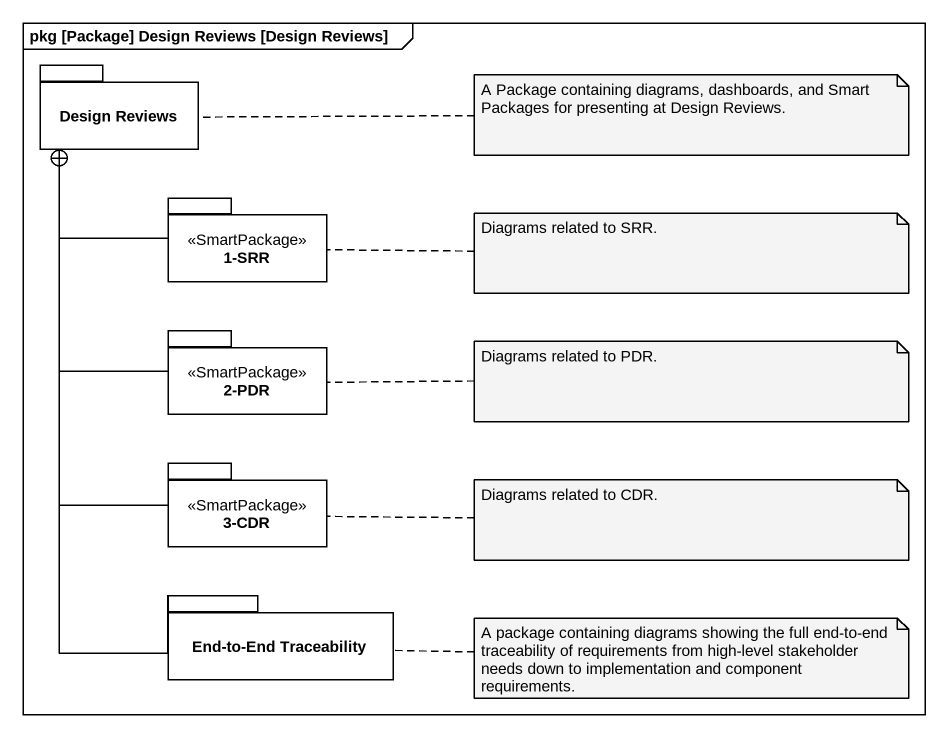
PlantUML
@startuml
mainframe pkg [Package] Design Reviews [Design Reviews]
package "Design Reviews" as Design_Reviews {
}
package "1-SRR" as p1_SRR <<SmartPackage>> {
}
package "2-PDR" as p2_PDR <<SmartPackage>> {
}
package "3-CDR" as p3_CDR <<SmartPackage>> {
}
package "End-to-End Traceability" as End_to_End_Traceability {
}
p1_SRR -up-+ Design_Reviews
p2_PDR -up-+ Design_Reviews
p3_CDR -up-+ Design_Reviews
End_to_End_Traceability -up-+ Design_Reviews
note right of Design_Reviews : A Package containing diagrams, dashboards, and Smart Packages for presenting at Design Reviews.
note right of p1_SRR : Diagrams related to SRR.
note right of p2_PDR : Diagrams related to PDR.
note right of p3_CDR : Diagrams related to CDR.
note right of End_to_End_Traceability : A package containing diagrams showing the full end-to-end traceability of requirements from high-level stakeholder needs down to implementation and component requirements.
@enduml
